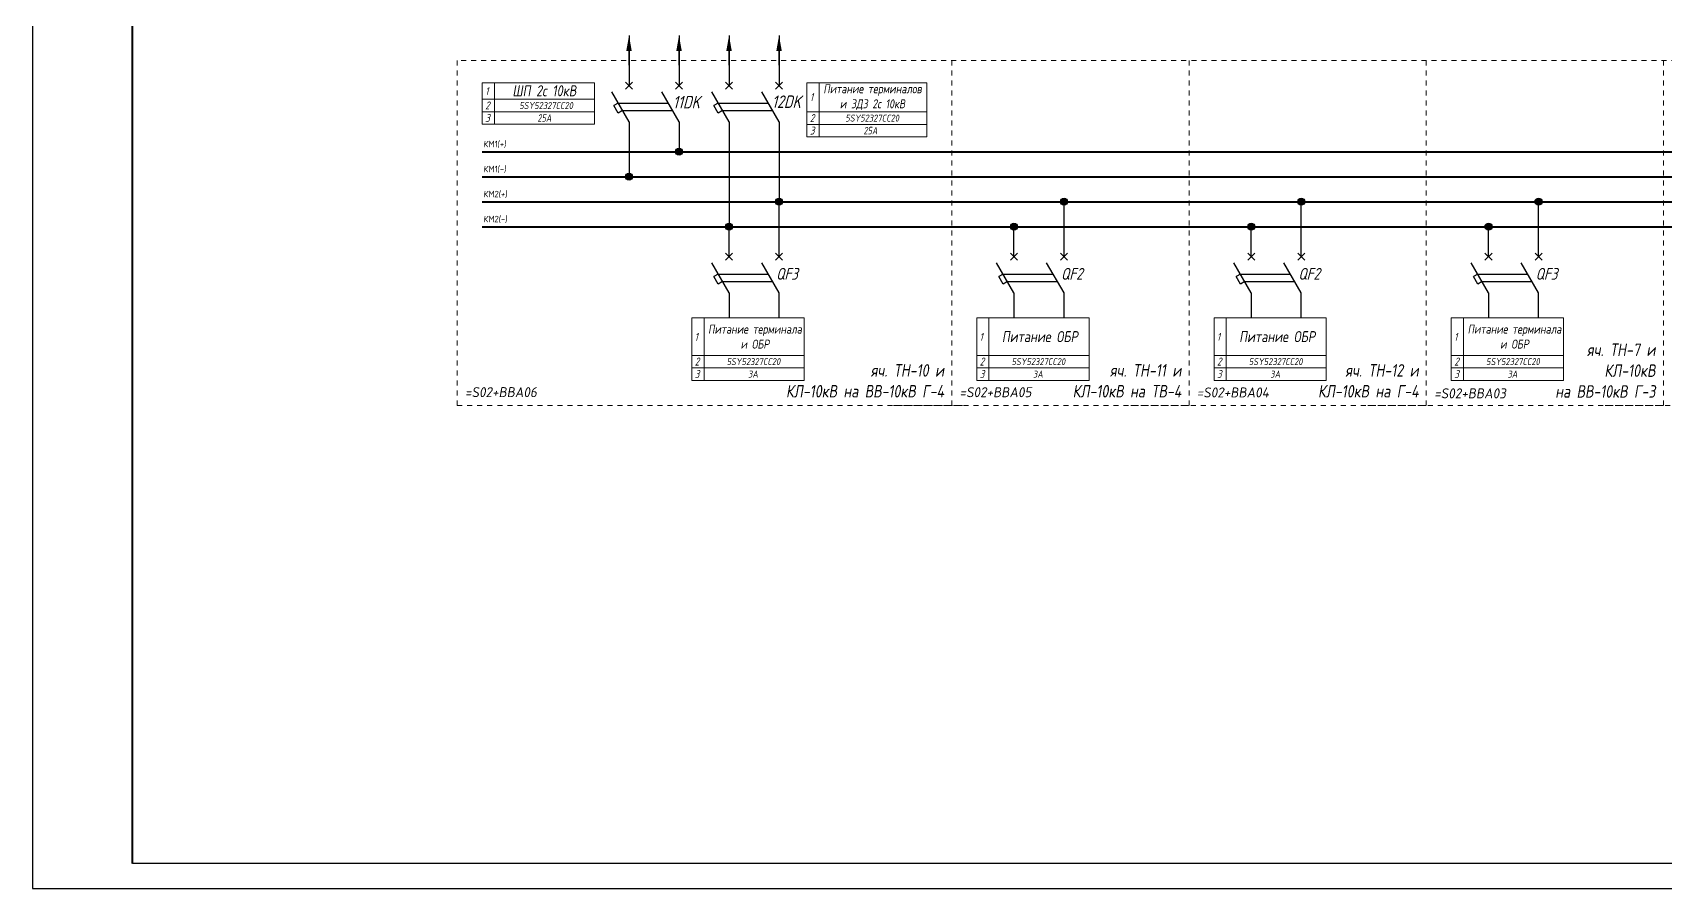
# Model space of a CAD drawing. Header units: millimetres. Extents: x 2704 to 4357, y 2919 to 4427.
# Drawn here: x 2704.2 to 3030.7, y 3586.1 to 3757.2 of the extents above; entities that cross this region are included whole.
import ezdxf

# ---------------------------------------------------------------- set-up
doc = ezdxf.new("R2010")
doc.units = ezdxf.units.MM
doc.linetypes.add('JIS_02_1.0', pattern=[2, 1, -1])
doc.styles.add('eskdw', font='', dxfattribs={"oblique": 10})
doc.styles.get("Standard").update_dxf_attribs({"font": '', "oblique": 10, "height": 2.5})
doc.styles.add('Гост', font='', dxfattribs={"oblique": 10, "height": 1.4})
doc.styles.add('Шины', font='', dxfattribs={"oblique": 5, "height": 1.2})
doc.styles.get('eskdw').set_extended_font_data('GOST type A')
doc.styles.get('Standard').set_extended_font_data('GOST type A')
doc.styles.get('Гост').set_extended_font_data('GOST type A')
doc.styles.get('Шины').set_extended_font_data('GOST type B')

msp = doc.modelspace()

# ---------------------------------------------------------------- hatches: boundary and pattern name
for points in [[(2834.17, 3733.4, 1), (2832.77, 3733.4, 1)], [(2834.17, 3733.4, 1), (2832.77, 3733.4, 1)], [(2824.17, 3728.4, 1), (2822.77, 3728.4, 1)], [(2824.17, 3728.4, 1), (2822.77, 3728.4, 1)], [(2824.17, 3728.4, 1), (2822.77, 3728.4, 1)], [(2854.17, 3723.4, 1), (2852.77, 3723.4, 1)], [(2854.17, 3723.4, 1), (2852.77, 3723.4, 1)], [(2911.15, 3723.4, 1), (2909.75, 3723.4, 1)], [(2911.15, 3723.4, 1), (2909.75, 3723.4, 1)], [(2958.59, 3723.4, 1), (2957.19, 3723.4, 1)], [(2958.59, 3723.4, 1), (2957.19, 3723.4, 1)], [(3006.04, 3723.4, 1), (3004.64, 3723.4, 1)], [(3006.04, 3723.4, 1), (3004.64, 3723.4, 1)], [(2844.17, 3718.4, 1), (2842.77, 3718.4, 1)], [(2844.17, 3718.4, 1), (2842.77, 3718.4, 1)], [(2844.17, 3718.4, 1), (2842.77, 3718.4, 1)], [(2901.15, 3718.4, 1), (2899.75, 3718.4, 1)], [(2901.15, 3718.4, 1), (2899.75, 3718.4, 1)], [(2901.15, 3718.4, 1), (2899.75, 3718.4, 1)], [(2948.59, 3718.4, 1), (2947.19, 3718.4, 1)], [(2948.59, 3718.4, 1), (2947.19, 3718.4, 1)], [(2948.59, 3718.4, 1), (2947.19, 3718.4, 1)], [(2996.04, 3718.4, 1), (2994.64, 3718.4, 1)], [(2996.04, 3718.4, 1), (2994.64, 3718.4, 1)], [(2996.04, 3718.4, 1), (2994.64, 3718.4, 1)]]:
    msp.add_hatch(color=256).paths.add_polyline_path(points)

# ---------------------------------------------------------------- linework, layer by layer
for p, q in [((2704.22, 4427.05), (2704.22, 3586.05)), ((2823.47, 3756.62), (2823.47, 3746.62)), ((2833.47, 3756.63), (2833.47, 3746.62)), ((2843.47, 3756.63), (2843.47, 3751.63)), ((2853.47, 3756.63), (2853.47, 3746.62)), ((2823.47, 3750.73), (2823.47, 3753.56)), ((2833.47, 3750.73), (2833.47, 3753.56)), ((2843.47, 3750.73), (2843.47, 3753.56)), ((2843.47, 3751.62), (2843.47, 3746.62)), ((2853.47, 3750.73), (2853.47, 3753.56)), ((2823.47, 3739.38), (2820.01, 3745.38)), ((2822.76, 3745.91), (2824.18, 3747.33)), ((2824.18, 3745.91), (2822.76, 3747.33)), ((2833.47, 3739.38), (2830.01, 3745.38)), ((2832.76, 3745.91), (2834.18, 3747.33)), ((2834.18, 3745.91), (2832.76, 3747.33)), ((2843.47, 3739.38), (2840.01, 3745.38)), ((2842.76, 3745.91), (2844.18, 3747.33)), ((2844.18, 3745.91), (2842.76, 3747.33)), ((2853.47, 3739.38), (2850.01, 3745.38)), ((2852.76, 3745.91), (2854.18, 3747.33)), ((2854.18, 3745.91), (2852.76, 3747.33)), ((2821.31, 3743.13), (2820.44, 3742.63)), ((2821.31, 3741.13), (2820.44, 3742.63)), ((2820.87, 3743.88), (2820.87, 3743.88)), ((2820.87, 3743.88), (2820.87, 3743.88)), ((2821.31, 3743.13), (2831.31, 3743.13)), ((2822.17, 3741.63), (2821.31, 3741.13)), ((2822.17, 3741.63), (2832.17, 3741.63)), ((2830.87, 3743.88), (2830.87, 3743.88)), ((2841.31, 3743.13), (2840.44, 3742.63)), ((2841.31, 3741.13), (2840.44, 3742.63)), ((2840.87, 3743.88), (2840.87, 3743.88)), ((2840.87, 3743.88), (2840.87, 3743.88)), ((2841.31, 3743.13), (2851.31, 3743.13)), ((2842.17, 3741.63), (2841.31, 3741.13)), ((2842.17, 3741.63), (2852.17, 3741.63)), ((2850.87, 3743.88), (2850.87, 3743.88)), ((2823.47, 3739.38), (2823.47, 3728.4)), ((2833.47, 3739.38), (2833.47, 3733.38)), ((2843.47, 3739.38), (2843.47, 3718.38)), ((2853.47, 3739.38), (2853.47, 3723.38)), ((2853.47, 3717.4), (2853.47, 3723.4)), ((2853.47, 3717.4), (2853.47, 3723.4)), ((2853.47, 3717.4), (2853.47, 3723.4)), ((2910.45, 3717.4), (2910.45, 3723.4)), ((2910.45, 3717.4), (2910.45, 3723.4)), ((2910.45, 3717.4), (2910.45, 3723.4)), ((2957.89, 3717.4), (2957.89, 3723.4)), ((2957.89, 3717.4), (2957.89, 3723.4)), ((2957.89, 3717.4), (2957.89, 3723.4)), ((3005.34, 3717.4), (3005.34, 3723.4)), ((3005.34, 3717.4), (3005.34, 3723.4)), ((3005.34, 3717.4), (3005.34, 3723.4)), ((2843.47, 3717.4), (2843.47, 3718.4)), ((2843.47, 3717.4), (2843.47, 3718.4)), ((2843.47, 3712.4), (2843.47, 3717.4)), ((2853.47, 3712.4), (2853.47, 3717.4)), ((2853.47, 3712.4), (2853.47, 3717.4)), ((2900.45, 3717.4), (2900.45, 3718.4)), ((2900.45, 3717.4), (2900.45, 3718.4)), ((2900.45, 3712.4), (2900.45, 3717.4)), ((2910.45, 3712.4), (2910.45, 3717.4)), ((2910.45, 3712.4), (2910.45, 3717.4)), ((2947.89, 3717.4), (2947.89, 3718.4)), ((2947.89, 3717.4), (2947.89, 3718.4)), ((2947.89, 3712.4), (2947.89, 3717.4)), ((2957.89, 3712.4), (2957.89, 3717.4)), ((2957.89, 3712.4), (2957.89, 3717.4)), ((2995.34, 3717.4), (2995.34, 3718.4)), ((2995.34, 3717.4), (2995.34, 3718.4)), ((2995.34, 3712.4), (2995.34, 3717.4)), ((3005.34, 3712.4), (3005.34, 3717.4)), ((3005.34, 3712.4), (3005.34, 3717.4)), ((2842.76, 3711.69), (2844.18, 3713.1)), ((2844.18, 3711.69), (2842.76, 3713.1)), ((2852.76, 3711.69), (2854.18, 3713.1)), ((2854.18, 3711.69), (2852.76, 3713.1)), ((2899.74, 3711.69), (2901.15, 3713.1)), ((2901.15, 3711.69), (2899.74, 3713.1)), ((2909.74, 3711.69), (2911.15, 3713.1)), ((2911.15, 3711.69), (2909.74, 3713.1)), ((2947.19, 3711.69), (2948.6, 3713.1)), ((2948.6, 3711.69), (2947.19, 3713.1)), ((2957.19, 3711.69), (2958.6, 3713.1)), ((2958.6, 3711.69), (2957.19, 3713.1)), ((2994.63, 3711.69), (2996.05, 3713.1)), ((2996.05, 3711.69), (2994.63, 3713.1)), ((3004.63, 3711.69), (3006.05, 3713.1)), ((3006.05, 3711.69), (3004.63, 3713.1)), ((2843.47, 3705.16), (2840.01, 3711.16)), ((2841.31, 3708.91), (2840.44, 3708.41)), ((2841.31, 3708.91), (2851.31, 3708.91)), ((2853.47, 3705.16), (2850.01, 3711.16)), ((2850.87, 3709.66), (2850.87, 3709.66)), ((2900.45, 3705.16), (2896.98, 3711.16)), ((2898.28, 3708.91), (2897.42, 3708.41)), ((2898.28, 3708.91), (2908.28, 3708.91)), ((2910.45, 3705.16), (2906.98, 3711.16)), ((2907.85, 3709.66), (2907.85, 3709.66)), ((2947.89, 3705.16), (2944.43, 3711.16)), ((2945.73, 3708.91), (2944.86, 3708.41)), ((2945.73, 3708.91), (2955.73, 3708.91)), ((2957.89, 3705.16), (2954.43, 3711.16)), ((2955.3, 3709.66), (2955.3, 3709.66)), ((2995.34, 3705.16), (2991.88, 3711.16)), ((2993.17, 3708.91), (2992.31, 3708.41)), ((2993.17, 3708.91), (3003.17, 3708.91)), ((3005.34, 3705.16), (3001.88, 3711.16)), ((3002.74, 3709.66), (3002.74, 3709.66)), ((2841.31, 3706.91), (2840.44, 3708.41)), ((2842.17, 3707.41), (2841.31, 3706.91)), ((2842.17, 3707.41), (2852.17, 3707.41)), ((2898.28, 3706.91), (2897.42, 3708.41)), ((2899.15, 3707.41), (2898.28, 3706.91)), ((2899.15, 3707.41), (2909.15, 3707.41)), ((2945.73, 3706.91), (2944.86, 3708.41)), ((2946.59, 3707.41), (2945.73, 3706.91)), ((2946.59, 3707.41), (2956.59, 3707.41)), ((2993.17, 3706.91), (2992.31, 3708.41)), ((2994.04, 3707.41), (2993.17, 3706.91)), ((2994.04, 3707.41), (3004.04, 3707.41)), ((2843.47, 3705.16), (2843.47, 3700.16)), ((2853.47, 3700.16), (2853.47, 3705.16)), ((2900.45, 3705.16), (2900.45, 3700.16)), ((2910.45, 3700.16), (2910.45, 3705.16)), ((2947.89, 3705.16), (2947.89, 3700.16)), ((2957.89, 3700.16), (2957.89, 3705.16)), ((2995.34, 3705.16), (2995.34, 3700.16)), ((3005.34, 3700.16), (3005.34, 3705.16)), ((2704.22, 3586.05), (3893.22, 3586.05))]:
    msp.add_line(p, q)
at = {"lineweight": 40}
for p, q in [((2724.22, 3591.05), (2724.22, 4422.05)), ((2794.11, 3733.4), (3105.23, 3733.4)), ((2794.11, 3728.4), (3105.23, 3728.4)), ((2794.11, 3723.4), (3105.23, 3723.4)), ((2794.11, 3718.4), (3105.23, 3718.4))]:
    msp.add_line(p, q, dxfattribs=at)
at = {"linetype": 'JIS_02_1.0', "lineweight": 15}
for p, q in [((2789.11, 3751.63), (2789.11, 3682.66)), ((3130.91, 3751.63), (2789.11, 3751.63)), ((2888, 3751.63), (2888, 3682.66)), ((2935.45, 3751.63), (2935.45, 3682.66)), ((2982.89, 3751.63), (2982.89, 3682.66)), ((3030.34, 3751.63), (3030.34, 3682.66)), ((2890.14, 3682.66), (2789.11, 3682.66)), ((2876.33, 3682.66), (2935.45, 3682.66)), ((2923.78, 3682.66), (2982.89, 3682.66)), ((2971.23, 3682.66), (3030.34, 3682.66)), ((3018.67, 3682.66), (3077.79, 3682.66))]:
    msp.add_line(p, q, dxfattribs=at)
at = {"lineweight": 9}
for p, q in [((2794.11, 3747.15), (2794.11, 3738.88)), ((2794.11, 3747.15), (2796.56, 3747.15)), ((2794.11, 3747.15), (2794.11, 3738.88)), ((2796.56, 3747.15), (2796.56, 3738.88)), ((2796.56, 3747.15), (2816.56, 3747.15)), ((2796.56, 3738.88), (2796.56, 3747.15)), ((2816.56, 3747.15), (2816.56, 3738.88)), ((2859.05, 3747.14), (2859.05, 3736.37)), ((2859.05, 3747.14), (2883, 3747.14)), ((2859.05, 3744.64), (2859.05, 3736.37)), ((2861.49, 3736.37), (2861.49, 3747.14)), ((2861.49, 3744.64), (2861.49, 3736.37)), ((2883, 3747.15), (2883, 3738.88)), ((2883, 3747.14), (2883, 3736.37)), ((2794.11, 3743.88), (2796.56, 3743.88)), ((2794.11, 3741.38), (2796.56, 3741.38)), ((2796.56, 3743.88), (2800.67, 3743.88)), ((2796.56, 3743.88), (2799.76, 3743.88)), ((2796.56, 3741.38), (2800.67, 3741.38)), ((2796.56, 3741.38), (2799.76, 3741.38)), ((2797.24, 3743.88), (2816.56, 3743.88)), ((2797.24, 3741.38), (2816.56, 3741.38)), ((2859.05, 3741.37), (2861.49, 3741.37)), ((2861.49, 3741.37), (2865.61, 3741.37)), ((2861.49, 3741.37), (2864.7, 3741.37)), ((2862.17, 3741.37), (2883, 3741.37)), ((2794.11, 3738.88), (2796.56, 3738.88)), ((2796.56, 3738.88), (2800.67, 3738.88)), ((2796.56, 3738.88), (2799.76, 3738.88)), ((2797.24, 3738.88), (2816.56, 3738.88)), ((2859.05, 3738.87), (2861.49, 3738.87)), ((2861.49, 3738.87), (2865.61, 3738.87)), ((2861.49, 3738.87), (2864.7, 3738.87)), ((2862.17, 3738.87), (2883, 3738.87)), ((2859.05, 3736.37), (2861.49, 3736.37)), ((2861.49, 3736.37), (2865.61, 3736.37)), ((2861.49, 3736.37), (2864.7, 3736.37)), ((2862.17, 3736.37), (2883, 3736.37)), ((2836.02, 3700.16), (2838.47, 3700.16)), ((2836.02, 3700.16), (2836.02, 3687.66)), ((2838.47, 3700.16), (2838.47, 3687.66)), ((2838.47, 3700.16), (2838.47, 3687.66)), ((2838.47, 3700.16), (2858.47, 3700.16)), ((2858.47, 3700.16), (2858.47, 3687.66)), ((2893, 3700.16), (2895.45, 3700.16)), ((2893, 3700.16), (2893, 3687.66)), ((2895.45, 3700.16), (2895.45, 3687.66)), ((2895.45, 3700.16), (2895.45, 3687.66)), ((2895.45, 3700.16), (2915.45, 3700.16)), ((2915.45, 3700.16), (2915.45, 3687.66)), ((2940.45, 3700.16), (2942.89, 3700.16)), ((2940.45, 3700.16), (2940.45, 3687.66)), ((2942.89, 3700.16), (2942.89, 3687.66)), ((2942.89, 3700.16), (2942.89, 3687.66)), ((2942.89, 3700.16), (2962.89, 3700.16)), ((2962.89, 3700.16), (2962.89, 3687.66)), ((2987.89, 3700.16), (2990.34, 3700.16)), ((2987.89, 3700.16), (2987.89, 3687.66)), ((2990.34, 3700.16), (2990.34, 3687.66)), ((2990.34, 3700.16), (2990.34, 3687.66)), ((2990.34, 3700.16), (3010.34, 3700.16)), ((3010.34, 3700.16), (3010.34, 3687.66)), ((2836.02, 3692.66), (2858.47, 3692.66)), ((2838.47, 3695.16), (2838.47, 3687.66)), ((2838.47, 3695.16), (2838.47, 3687.66)), ((2838.47, 3695.16), (2838.47, 3687.66)), ((2893, 3692.66), (2915.45, 3692.66)), ((2895.45, 3695.16), (2895.45, 3687.66)), ((2895.45, 3695.16), (2895.45, 3687.66)), ((2895.45, 3695.16), (2895.45, 3687.66)), ((2940.45, 3692.66), (2962.89, 3692.66)), ((2942.89, 3695.16), (2942.89, 3687.66)), ((2942.89, 3695.16), (2942.89, 3687.66)), ((2942.89, 3695.16), (2942.89, 3687.66)), ((2987.89, 3692.66), (3010.34, 3692.66)), ((2990.34, 3695.16), (2990.34, 3687.66)), ((2990.34, 3695.16), (2990.34, 3687.66)), ((2990.34, 3695.16), (2990.34, 3687.66)), ((2836.02, 3690.16), (2838.47, 3690.16)), ((2838.47, 3690.16), (2858.47, 3690.16)), ((2893, 3690.16), (2895.45, 3690.16)), ((2895.45, 3690.16), (2915.45, 3690.16)), ((2940.45, 3690.16), (2942.89, 3690.16)), ((2942.89, 3690.16), (2962.89, 3690.16)), ((2987.89, 3690.16), (2990.34, 3690.16)), ((2990.34, 3690.16), (3010.34, 3690.16)), ((2836.02, 3687.66), (2838.47, 3687.66)), ((2838.47, 3687.66), (2858.47, 3687.66)), ((2893, 3687.66), (2895.45, 3687.66)), ((2895.45, 3687.66), (2915.45, 3687.66)), ((2940.45, 3687.66), (2942.89, 3687.66)), ((2942.89, 3687.66), (2962.89, 3687.66)), ((2987.89, 3687.66), (2990.34, 3687.66)), ((2990.34, 3687.66), (3010.34, 3687.66))]:
    msp.add_line(p, q, dxfattribs=at)
at = {"lineweight": 30}
msp.add_line((3888.22, 3591.05), (2724.22, 3591.05), dxfattribs=at)
at = {"ltscale": 5}
for points in [[(2823.47, 3756.63, 0, 1.09, 0), (2823.47, 3753.56, 0, 1.09, 0)], [(2833.47, 3756.63, 0, 1.09, 0), (2833.47, 3753.56, 0, 1.09, 0)], [(2843.47, 3756.63, 0, 1.09, 0), (2843.47, 3753.56, 0, 1.09, 0)], [(2853.47, 3756.63, 0, 1.09, 0), (2853.47, 3753.56, 0, 1.09, 0)]]:
    msp.add_lwpolyline(points, format="xyseb", dxfattribs=at)
for centre in [(2833.47, 3733.4), (2833.47, 3733.4), (2823.47, 3728.4), (2823.47, 3728.4), (2823.47, 3728.4), (2853.47, 3723.4), (2853.47, 3723.4), (2910.45, 3723.4), (2910.45, 3723.4), (2957.89, 3723.4), (2957.89, 3723.4), (3005.34, 3723.4), (3005.34, 3723.4), (2843.47, 3718.4), (2843.47, 3718.4), (2843.47, 3718.4), (2900.45, 3718.4), (2900.45, 3718.4), (2900.45, 3718.4), (2947.89, 3718.4), (2947.89, 3718.4), (2947.89, 3718.4), (2995.34, 3718.4), (2995.34, 3718.4), (2995.34, 3718.4)]:
    msp.add_circle(centre, 0.7)

# ---------------------------------------------------------------- texts
at = {"lineweight": 9, "style": 'eskdw', "oblique": 15}
for s, p in [('1', (2794.7, 3744.71)), ('1', (2859.63, 3743.52)), ('2', (2794.7, 3741.84)), ('3', (2794.7, 3739.34)), ('2', (2859.63, 3739.32)), ('3', (2859.63, 3736.82)), ('1', (2836.57, 3695.56)), ('1', (2893.55, 3695.56)), ('1', (2941, 3695.56)), ('1', (2988.44, 3695.56)), ('2', (2836.61, 3690.62)), ('3', (2836.61, 3688.12)), ('2', (2893.59, 3690.62)), ('3', (2893.59, 3688.12)), ('2', (2941.03, 3690.62)), ('3', (2941.03, 3688.12)), ('2', (2988.48, 3690.62)), ('3', (2988.48, 3688.12))]:
    msp.add_text(s, height=1.6, dxfattribs=at).set_placement(p)
at = {"style": 'eskdw', "oblique": 15}
for s, height, p in [('12DK', 2.5, (2852.04, 3742.15)), ('11DK', 2.5, (2832.23, 3742.06)), ('QF3', 2.355, (2852.87, 3707.79)), ('QF2', 2.355, (2909.84, 3707.79)), ('QF2', 2.355, (2957.29, 3707.79)), ('QF3', 2.355, (3004.74, 3707.79))]:
    msp.add_text(s, height=height, dxfattribs=at).set_placement(p)
at = {"lineweight": 9}
for s, width, insert, char_height, attachment_point, style in [('ШП 2с 10кВ', 23.4273, (2806.54, 3745.58), 2.2, 5, 'Гост'), ('Питание терминалов \\Pи ЗДЗ 2с 10кВ', 59.116, (2872.16, 3744.29), 1.8, 5, 'Гост'), (' {\\H1.0833x;КМ1(+)}', 7.2274, (2793.57, 3735.58), 1.2, 1, 'Шины'), (' {\\H1.0833x;КМ1(-)}', 7.2274, (2793.57, 3730.58), 1.2, 1, 'Шины'), (' {\\H1.0833x;КМ2(+)}', 7.2274, (2793.57, 3725.58), 1.2, 1, 'Шины'), (' {\\H1.0833x;КМ2(-)}', 7.2274, (2793.57, 3720.58), 1.2, 1, 'Шины')]:
    msp.add_mtext_dynamic_manual_height_columns(s, width=width, gutter_width=6, heights=[0], dxfattribs=dict(at, insert=insert, char_height=char_height, attachment_point=attachment_point, style=style))
at = {"lineweight": 9, "attachment_point": 5}
for s, insert, char_height, width in [('{\\fGOST 2.304 type A|b0|i0|c204|p34;5SY52327CC20}', (2806.9, 3742.63), 1.4, 20), ('{\\fGOST 2.304 type A|b0|i0|c0|p34;25\\fGOST 2.304 type A|b0|i0|c204|p34;А}', (2806.56, 3740.13), 1.5, 20), ('{\\fGOST 2.304 type A|b0|i0|c204|p34;5SY52327CC20}', (2872.1, 3740.12), 1.4, 20), ('{\\fGOST 2.304 type A|b0|i0|c0|p34;25\\fGOST 2.304 type A|b0|i0|c204|p34;А}', (2871.76, 3737.62), 1.5, 20), ('Питание терминала \\Pи ОБР', (2848.66, 3696.41), 1.8, 22.6797), ('Питание ОБР', (2905.63, 3696.41), 2.2, 22.6797), ('Питание ОБР', (2953.08, 3696.41), 2.2, 22.6797), ('Питание терминала\\Pи ОБР', (3000.53, 3696.41), 1.8, 22.6797), ('{\\fGOST 2.304 type A|b0|i0|c204|p34;5SY52327CC20}', (2848.35, 3691.41), 1.4, 20), ('{\\fGOST 2.304 type A|b0|i0|c204|p34;3А}', (2848.27, 3688.91), 1.4, 20), ('{\\fGOST 2.304 type A|b0|i0|c204|p34;5SY52327CC20}', (2905.33, 3691.41), 1.4, 20), ('{\\fGOST 2.304 type A|b0|i0|c204|p34;3А}', (2905.24, 3688.91), 1.4, 20), ('{\\fGOST 2.304 type A|b0|i0|c204|p34;5SY52327CC20}', (2952.78, 3691.41), 1.4, 20), ('{\\fGOST 2.304 type A|b0|i0|c204|p34;3А}', (2952.69, 3688.91), 1.4, 20), ('{\\fGOST 2.304 type A|b0|i0|c204|p34;5SY52327CC20}', (3000.22, 3691.41), 1.4, 20), ('{\\fGOST 2.304 type A|b0|i0|c204|p34;3А}', (3000.14, 3688.91), 1.4, 20)]:
    msp.add_mtext(s, dxfattribs=dict(at, insert=insert, char_height=char_height, width=width))
at = {"style": 'Гост'}
for s, width, insert, char_height, attachment_point in [('яч. ТН-7 и \\PКЛ-10кВ \\Pна ВВ-10кВ Г-3', 29.9174, (3028.71, 3689.61), 2.5, 6), ('яч. ТН-10 и \\PКЛ-10кВ на ВВ-10кВ Г-4', 37.4467, (2886.47, 3687.57), 2.5, 6), ('яч. ТН-11 и \\PКЛ-10кВ на ТВ-4', 37.4467, (2933.92, 3687.57), 2.5, 6), ('яч. ТН-12 и \\PКЛ-10кВ на Г-4', 37.4467, (2981.37, 3687.57), 2.5, 6), ('{\\fGOST type B|b0|i0|c2|p18;=S02+BBA06}', 29.5568, (2797.87, 3685.3), 2, 5), ('{\\fGOST type B|b0|i0|c2|p18;=S02+BBA05}', 29.5568, (2896.76, 3685.29), 2, 5), ('{\\fGOST type B|b0|i0|c2|p18;=S02+BBA04}', 29.5568, (2944.21, 3685.24), 2, 5), ('{\\fGOST type B|b0|i0|c2|p18;=S02+BBA03}', 29.5568, (2991.66, 3685.06), 2, 5)]:
    msp.add_mtext_dynamic_manual_height_columns(s, width=width, gutter_width=7, heights=[0], dxfattribs=dict(at, insert=insert, char_height=char_height, attachment_point=attachment_point))

doc.saveas('drawing.dxf')
